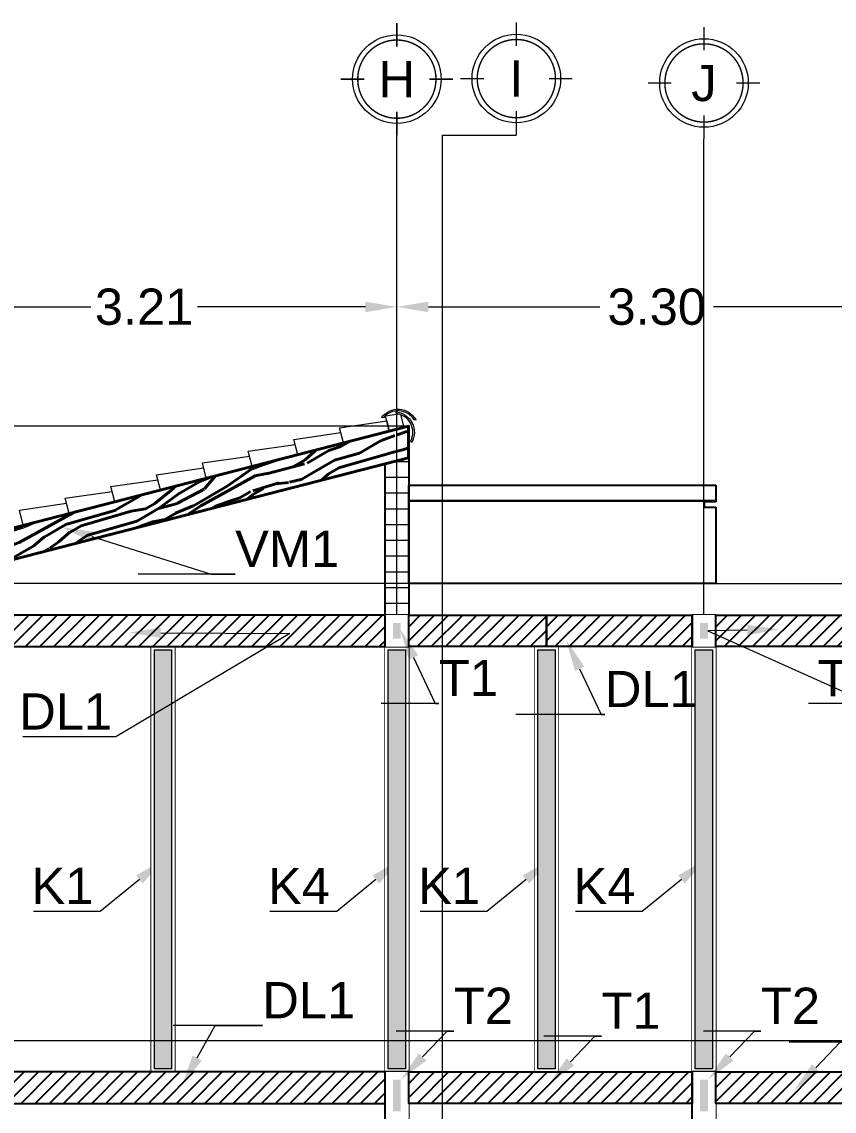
# Model space of a CAD drawing. Header units: metres. Extents: x 14 to 161, y 5 to 309.
# Drawn here: x 113.14 to 118.3, y 77.07 to 83.99 of the extents above; entities that cross this region are included whole.
import ezdxf
from ezdxf import colors
from ezdxf.entities.mleader import LeaderData, LeaderLine
from ezdxf.enums import TextEntityAlignment as Align
from ezdxf.math import Vec2, Vec3

# ---------------------------------------------------------------- set-up
doc = ezdxf.new("R2010")
doc.units = ezdxf.units.M
doc.set_wipeout_variables(frame=1)
doc.header["$PDMODE"] = 35
for name, pattern in [('ACAD_ISO04W100', [30, 24, -3, 0, -3]), ('CENTRO2', [0.8999999999999999, 0.6, -0.1, 0.1, -0.1]), ('HIDDEN2', [4.762499999999999, 3.175, -1.5875])]:
    doc.linetypes.add(name, pattern=pattern)
for name, color, linetype, lineweight in [('A-Acabados arquitectonicos', 254, 'Continuous', 20), ('E-Burbuja eje', 5, 'Continuous', 15), ('E-Castillos', 3, 'Continuous', 5), ('E-Ejes', 1, 'CENTRO2', 9), ('E-Hatch', 1, 'Continuous', 5), ('E-Viga de Madera1', 3, 'ACAD_ISO04W100', 40)]:
    doc.layers.add(name, color=color, linetype=linetype, lineweight=lineweight)
for name, color, linetype in [('E-Cotas', 2, 'Continuous'), ('E-Dala', 3, 'Continuous'), ('E-Trabe', 4, 'Continuous'), ('E-Trabe 2', 6, 'Continuous')]:
    doc.layers.add(name, color=color, linetype=linetype)
doc.layers.add('E-Pretil', color=7, linetype='HIDDEN2', true_color=0xd6d6d6)
doc.styles.add('ARIAL', font='arial.ttf')
doc.styles.add('General', font='arial.ttf', dxfattribs={"height": 2.3})
doc.dimstyles.new('Generales', dxfattribs={"dimscale": 0, "dimtxt": 2.3, "dimasz": 2, "dimexe": 1.25, "dimexo": 0.625, "dimtad": 0, "dimtih": 1, "dimtoh": 1, "dimzin": 1, "dimdsep": 46, "dimtxsty": 'General', "dimcen": 2, "dimclrd": 2, "dimclre": 2, "dimclrt": 3, "dimadec": 0, "dimazin": 0, "dimtfac": 1, "dimtmove": 0, "dimatfit": 3, "dimfxl": 1, "dimlwd": 13, "dimlwe": 13, "dimarcsym": 0})
pattern_1 = [(45, (0, 0), (-0.04490128060534577, 0.04490128060534577), [])]

# ---------------------------------------------------------------- blocks, each defined once
blk = doc.blocks.new('k-burb-colmn')
at = {"const_width": 0.00024}
for points in [[(0, 0.0054999999999996), (0, 0.0095)], [(0, 0.0054999999999996), (0, 0.0095)], [(-0.0054999999999994, -2e-16), (-0.0094999999999997, -2e-16)], [(-0.0054999999999994, -2e-16), (-0.0094999999999997, -2e-16)], [(0.0054999999999995, -2e-16), (0.0094999999999997, -2e-16)], [(0.0054999999999995, -2e-16), (0.0094999999999997, -2e-16)], [(0, -0.0054999999999996), (0, -0.0094999999999998)], [(0, -0.0054999999999996), (0, -0.0094999999999998)]]:
    blk.add_lwpolyline(points, dxfattribs=at)
blk.add_lwpolyline([(-0.0066250000000001, 0, 1), (0.0066250000000002, 0, 1)], format="xyb", close=True, dxfattribs=at)
blk.add_lwpolyline([(-0.0066250000000001, 0, 1), (0.0066250000000002, 0, 1)], format="xyb", close=True, dxfattribs=at)
at = {"linetype": 'Continuous'}
blk.add_circle((0, 0), 0.0075, dxfattribs=at)
blk.add_circle((0, 0), 0.0075, dxfattribs=at)
at = {"color": 2, "style": 'ARIAL'}
blk.add_attdef('NUM', text='', height=0.023, dxfattribs=at).set_placement((0.001240419271051646, 7.585550968140786e-05), align=Align.MIDDLE_CENTER)
blk = doc.blocks.new('*U942')
at = {"layer": 'E-Castillos'}
blk.add_lwpolyline([(-0.07509993571125051, -2.625000000000028), (-0.07509993571125051, 0.07499999999998863), (0.07490006428872675, 0.07499999999998863), (0.07490006428872675, -2.625000000000028), (-0.07509993571125051, -2.625000000000028)], dxfattribs=at)
blk.add_wipeout([(-0.07509993571125051, -2.625000000000028), (0.07490006428872675, -2.625000000000028), (0.07490006428872675, 0.07499999999998774), (-0.07509993571125051, 0.07499999999998774)])
at = {"layer": 'E-Hatch'}
h = blk.add_hatch(color=1, dxfattribs=at)
h.dxf.hatch_style = 1
h.paths.add_polyline_path([(-0.05509993571125051, -2.605000000000028), (-0.05509993571125051, 0.05499999999998864), (0.05490006428872676, 0.05499999999998863), (0.05490006428872676, -2.605000000000028)])
at = {"layer": 'E-Castillos'}
blk.add_lwpolyline([(-0.05509993571125051, -2.605000000000028), (-0.05509993571125051, 0.05499999999998864), (0.05490006428872676, 0.05499999999998863), (0.05490006428872676, -2.605000000000028)], close=True, dxfattribs=at)
blk = doc.blocks.new('*U819')
for points in [[(-0.2999999999999972, -0.07500000000000373), (0, -0.07500000000000373), (0, 0.07500000000000195), (-0.2999999999999972, 0.07500000000000195)], [(-0.2499999999999922, -0.02500000000000593), (-0.05000000000000493, -0.02500000000000593), (-0.05000000000000493, 0.02500000000000415), (-0.2499999999999922, 0.02500000000000415)]]:
    blk.add_lwpolyline(points, close=True)
blk.add_wipeout([(-0.2999999999999972, -0.07500000000000384), (-2.7755575615628914e-17, -0.07500000000000384), (-2.7755575615628914e-17, 0.07500000000000273), (-0.2999999999999972, 0.07500000000000273)])
at = {"linetype": 'ByBlock'}
h = blk.add_hatch(color=256, dxfattribs=at)
h.dxf.hatch_style = 1
h.paths.add_polyline_path([(-0.2499999999999922, 0.02500000000000415), (-0.2499999999999922, -0.02500000000000593), (-0.05000000000000493, -0.02500000000000593), (-0.05000000000000493, 0.02500000000000415)])
blk.add_line((-0.2999999999999972, 0.07500000000000284), (0, 0.07500000000000284))
blk = doc.blocks.new('*U818')
for points in [[(-0.1999999999999993, -0.07500000000000373), (0, -0.07500000000000373), (0, 0.07500000000000195), (-0.1999999999999993, 0.07500000000000195)], [(-0.1499999999999944, -0.02500000000000593), (-0.05000000000000493, -0.02500000000000593), (-0.05000000000000493, 0.02500000000000415), (-0.1499999999999944, 0.02500000000000415)]]:
    blk.add_lwpolyline(points, close=True)
blk.add_wipeout([(-0.1999999999999993, -0.07500000000000384), (-2.7755575615628914e-17, -0.07500000000000384), (-2.7755575615628914e-17, 0.07500000000000268), (-0.1999999999999993, 0.07500000000000268)])
at = {"linetype": 'ByBlock'}
h = blk.add_hatch(color=256, dxfattribs=at)
h.dxf.hatch_style = 1
h.paths.add_polyline_path([(-0.1499999999999944, 0.02500000000000415), (-0.1499999999999944, -0.02500000000000593), (-0.05000000000000496, -0.02500000000000593), (-0.05000000000000496, 0.02500000000000415)])
blk.add_line((-0.1999999999999993, 0.07500000000000284), (0, 0.07500000000000284))
blk = doc.blocks.new('*D960')
at = {"layer": 'Defpoints', "color": 0, "ltscale": 0.5, "transparency": 16777216}
for p in [(115.5213769425707, 82.18149732518032), (112.311376937705, 81.42440007653747), (115.5213769425707, 81.42428206499594)]:
    blk.add_point(p, dxfattribs=at)
at = {"layer": 'E-Cotas', "color": 2, "linetype": 'Continuous', "lineweight": 13, "ltscale": 0.5, "transparency": 16777216}
for p, q in [((112.311376937705, 81.48690007653747), (112.311376937705, 82.30649732518032)), ((115.5213769425707, 81.48678206499594), (115.5213769425707, 82.30649732518032)), ((112.511376937705, 82.18149732518032), (113.5774376495512, 82.18149732518032)), ((115.3213769425707, 82.18149732518032), (114.2553162307245, 82.18149732518032))]:
    blk.add_line(p, q, dxfattribs=at)
at = {"layer": 'E-Cotas', "color": 2, "ltscale": 0.5, "transparency": 16777216}
for points in [[(112.511376937705, 82.21483065851365), (112.511376937705, 82.14816399184699), (112.311376937705, 82.18149732518032)], [(115.3213769425707, 82.21483065851365), (115.3213769425707, 82.14816399184699), (115.5213769425707, 82.18149732518032)]]:
    blk.add_solid(points, dxfattribs=at)
at = {"layer": 'E-Cotas', "color": 3, "ltscale": 0.5, "transparency": 16777216, "insert": (113.9163769401378, 82.18149732518032), "char_height": 0.23, "attachment_point": 5, "style": 'General'}
blk.add_mtext('3.21', dxfattribs=at)
blk = doc.blocks.new('*D961')
at = {"layer": 'Defpoints', "color": 0, "ltscale": 0.5, "transparency": 16777216}
for p in [(118.8213769425706, 82.18149732518032), (115.5213769425707, 81.42428206499594), (118.8213769425706, 81.42428206499594)]:
    blk.add_point(p, dxfattribs=at)
at = {"layer": 'E-Cotas', "color": 2, "linetype": 'Continuous', "lineweight": 13, "ltscale": 0.5, "transparency": 16777216}
for p, q in [((115.5213769425707, 81.48678206499594), (115.5213769425707, 82.30649732518032)), ((118.8213769425706, 81.48678206499594), (118.8213769425706, 82.30649732518032)), ((115.7213769425707, 82.18149732518032), (116.8106300121477, 82.18149732518032)), ((118.6213769425706, 82.18149732518032), (117.5321238729936, 82.18149732518032))]:
    blk.add_line(p, q, dxfattribs=at)
at = {"layer": 'E-Cotas', "color": 2, "ltscale": 0.5, "transparency": 16777216}
for points in [[(115.7213769425707, 82.21483065851365), (115.7213769425707, 82.14816399184699), (115.5213769425707, 82.18149732518032)], [(118.6213769425706, 82.21483065851365), (118.6213769425706, 82.14816399184699), (118.8213769425706, 82.18149732518032)]]:
    blk.add_solid(points, dxfattribs=at)
at = {"layer": 'E-Cotas', "color": 3, "ltscale": 0.5, "transparency": 16777216, "insert": (117.1713769425706, 82.18149732518032), "char_height": 0.23, "attachment_point": 5, "style": 'General'}
blk.add_mtext('3.30', dxfattribs=at)

msp = doc.modelspace()

# ---------------------------------------------------------------- hatches: boundary and pattern name
at = {"layer": 'E-Hatch', "ltscale": 0.5}
h = msp.add_hatch(dxfattribs=at)
h.set_pattern_fill('ACAD_ISO04W100', color=1, scale=0.02)
h.set_pattern_definition([(0, (0, 0), (0, 0.1), [0.48, -0.06, 0.01, -0.06])])
h.paths.add_polyline_path([(115.5963769425707, 81.2243079223931), (115.4463769425707, 81.1857276754804), (115.4463769425707, 80.22430136407455), (115.5963769425708, 80.22430136407455)])

# ---------------------------------------------------------------- linework, layer by layer
at = {"layer": 'A-Acabados arquitectonicos', "ltscale": 100}
for points in [[(115.4356918885445, 81.4782899247741), (115.4236155372635, 81.47912947517484, -0.5454545454545237), (115.6430858201483, 81.46387185640734), (115.6310094688673, 81.46471140680802, 0.510753918455393)], [(115.5195721508112, 81.50456334258394), (115.5139914578282, 81.51530573388976, -0.5454545454545237), (115.6154125111883, 81.32007825135888), (115.6098318182053, 81.3308206426646, 0.510753918455393)]]:
    msp.add_lwpolyline(points, format="xyb", close=True, dxfattribs=at)
for points in [[(115.4734732414573, 81.39272254589089), (115.4485637970519, 81.48957046574111), (115.5328924955935, 81.50181387910439)], [(115.5451593249269, 81.49784056068968), (115.5660700964055, 81.41653948118145)], [(115.1829276688234, 81.31799945423928), (115.1580182244178, 81.41484737408953), (115.4566313390436, 81.45820205477695)], [(115.4566313390436, 81.45820205477695), (115.4734732414573, 81.39272254589089)], [(114.8923839092716, 81.24327112102064), (114.8674744648662, 81.34011904087086), (115.166087579492, 81.3834737215583)], [(114.6018401497196, 81.16854278780289), (114.5769307053141, 81.26539070765314), (114.8755438199399, 81.30874538834055)], [(114.3112963901675, 81.09381445458516), (114.286386945762, 81.1906623744354), (114.5850000603879, 81.23401705512283)], [(114.0207526306159, 81.0190861213665), (113.9958431862104, 81.11593404121675), (114.2944563008363, 81.15928872190416)], [(113.7302088710638, 80.94435778814878), (113.7052994266584, 81.04120570799901), (114.0039125412842, 81.08456038868644)], [(113.4396651115118, 80.86962945493104), (113.4147556671063, 80.96647737478126), (113.7133687817321, 81.00983205546869)], [(113.1491213519602, 80.79490112171239), (113.1242119075547, 80.89174904156263), (113.4228250221805, 80.93510372225005)]]:
    msp.add_lwpolyline(points, dxfattribs=at)
msp.add_lwpolyline([(115.5963769425708, 80.42430136407455), (118.7477389607953, 80.42430136407455), (118.7477389607953, 80.22430136407455), (115.5963769425708, 80.22430136407455)], close=True, dxfattribs=at)
at = {"layer": 'E-Ejes', "ltscale": 20}
msp.add_line((115.5975119589278, 80.42430136407454), (106.9512771815839, 80.42430136407454), dxfattribs=at)
for points in [[(115.5213769425707, 71.66684341078565), (115.5213769425707, 83.27178936999996)], [(115.8113769425706, 71.66684341078565), (115.8113769425706, 83.27178936999996), (116.2801360877896, 83.27178936999996)], [(117.4713769425706, 71.66684341078565), (117.4713769425706, 83.24745973117473)], [(115.5962482970937, 81.42427931244642), (106.9511686125545, 81.42459713773574)]]:
    msp.add_lwpolyline(points, dxfattribs=at)
at = {"layer": 'E-Pretil', "ltscale": 100}
for points in [[(115.4463769425707, 81.1857276754804), (115.5963769425707, 81.2243079223931), (115.5963769425708, 80.22430136407455), (115.4463769425707, 80.22430136407455)], [(117.5475119589278, 80.94930136407453), (115.5975119589278, 80.94930136407453), (115.5975119589278, 81.04930136407454), (117.5475119589278, 81.04930136407454)], [(117.5475119589278, 80.90945923837887), (117.5475119589278, 80.42430136407455), (115.5975119589278, 80.42430136407455), (115.5975119589278, 80.94930136407453), (117.5475119589278, 80.94930136407453), (117.5475119589278, 80.94337697813005), (117.4725119589278, 80.94337697813005), (117.4725119589276, 80.90945923837887)]]:
    msp.add_lwpolyline(points, close=True, dxfattribs=at)

# ---------------------------------------------------------------- block references
at = {"layer": 'E-Burbuja eje', "linetype": 'ByBlock'}
ref = msp.add_blockref('k-burb-colmn', (115.5213769425706, 83.62803936999995), dxfattribs=dict(at, xscale=37.49999999999999, yscale=37.49999999999999, zscale=37.49999999999999))
ref.add_attrib('NUM', 'H', dxfattribs={"layer": '0', "color": 2, "height": 0.23, "style": 'ARIAL'}).set_placement((115.5213769425706, 83.62803936999995), align=Align.MIDDLE_CENTER)
ref = msp.add_blockref('k-burb-colmn', (116.2801360877895, 83.63145609526708), dxfattribs=dict(at, xscale=37.49999999999999, yscale=37.49999999999999, zscale=37.49999999999999))
ref.add_attrib('NUM', 'I', dxfattribs={"layer": '0', "color": 2, "height": 0.23, "style": 'ARIAL'}).set_placement((116.2801360877895, 83.63145609526708), align=Align.MIDDLE_CENTER)
ref = msp.add_blockref('k-burb-colmn', (117.4713769425706, 83.60370973117472), dxfattribs=dict(at, xscale=37.49999999999999, yscale=37.49999999999999, zscale=37.49999999999999))
ref.add_attrib('NUM', 'J', dxfattribs={"layer": '0', "color": 2, "height": 0.23, "style": 'ARIAL'}).set_placement((117.4713769425706, 83.60370973117472), align=Align.MIDDLE_CENTER)
at = {"layer": 'E-Castillos', "ltscale": 0.5}
msp.add_blockref('*U942', (116.4715768139932, 79.94930136407464), dxfattribs=at)

# ---------------------------------------------------------------- dimensions: what is measured, and where the dimension line sits
at = {"layer": 'E-Cotas', "ltscale": 0.5}
for base, p1, p2, picture, middle in [((115.5213769425707, 82.18149732518032), (112.311376937705, 81.42440007653747), (115.5213769425707, 81.42428206499594), '*D960', (113.9163769401378, 82.18149732518032)), ((118.8213769425706, 82.18149732518032), (115.5213769425707, 81.42428206499594), (118.8213769425706, 81.42428206499594), '*D961', (117.1713769425706, 82.18149732518032))]:
    dim = msp.add_linear_dim(base=base, p1=p1, p2=p2, dimstyle='Generales', dxfattribs=at)
    dim.commit()
    dim.dimension.update_dxf_attribs({"geometry": picture, "text_midpoint": middle})

# ---------------------------------------------------------------- leaders
ml = msp.add_multileader_mtext('Standard', dxfattribs=at)
ml.set_content('VM1', color=3, style='General')
ml.set_leader_properties(color=2, linetype='Continuous', lineweight=15)
ml.build(insert=Vec2(0, 0))
ml.multileader.update_dxf_attribs({"text_left_attachment_type": 5, "text_right_attachment_type": 5, "dogleg_length": 3, "arrow_head_size": 0.2, "scale": 0.1})
ctx = ml.context
ctx.base_point, ctx.scale, ctx.char_height, ctx.arrow_head_size, ctx.landing_gap_size, ctx.plane_origin = Vec3(114.494373834548, 80.4840425816983), 0.1, 0.23, 0.2, 0, Vec3(113.3943192303025, 80.78368371948227)
ctx.left_attachment, ctx.right_attachment = 5, 5
notes = []
notes.append((ctx, [(0, (1, 1, 0), (114.3430834703329, 80.4840425816983), (1, 0), 0.1512903642151315, [(0, [(113.3943192303025, 80.78368371948227)], 0, [])])]))
ctx.mtext.insert, ctx.mtext.flow_direction = Vec3(114.494373834548, 80.76098391866965), 5
ml = msp.add_multileader_mtext('Standard', dxfattribs=at)
ml.set_content('K1', color=3, style='General')
ml.set_leader_properties(color=2, linetype='Continuous', lineweight=15)
ml.build(insert=Vec2(0, 0))
ml.multileader.update_dxf_attribs({"text_left_attachment_type": 5, "text_right_attachment_type": 5, "dogleg_length": 3, "arrow_head_size": 0.2, "scale": 0.1})
ctx = ml.context
ctx.base_point, ctx.scale, ctx.char_height, ctx.arrow_head_size, ctx.landing_gap_size, ctx.plane_origin = Vec3(113.284112569238, 78.34314182213723), 0.1, 0.23, 0.2, 0, Vec3(114.5107662375372, 78.67237108270021)
ctx.left_attachment, ctx.right_attachment, ctx.text_align_type = 5, 5, 2
notes.append((ctx, [(0, (1, 1, 0), (113.638020676008, 78.34314182213723), (-1, 0), 0.04342379571945121, [(0, [(114.0412400987666, 78.67237108270018)], 0, [])])]))
ctx.mtext.insert, ctx.mtext.alignment, ctx.mtext.flow_direction = Vec3(113.5945968802885, 78.62008315910857), 3, 5
ml = msp.add_multileader_mtext('Standard', dxfattribs=at)
ml.set_content('T1', color=3, style='General')
ml.set_leader_properties(color=2, linetype='Continuous', lineweight=15)
ml.build(insert=Vec2(0, 0))
ml.multileader.update_dxf_attribs({"text_left_attachment_type": 5, "text_right_attachment_type": 5, "dogleg_length": 3, "arrow_head_size": 0.2, "scale": 0.1})
ctx = ml.context
ctx.base_point, ctx.scale, ctx.char_height, ctx.arrow_head_size, ctx.landing_gap_size, ctx.plane_origin = Vec3(118.3789171922668, 77.51285656232025), 0.1, 0.23, 0.2, 0, Vec3(118.042587661723, 77.20518541821788)
ctx.left_attachment, ctx.right_attachment = 5, 5
notes.append((ctx, [(0, (1, 1, 0), (118.3371090519554, 77.51285656232025), (1, 0), 0.04180814031133484, [(0, [(118.042587661723, 77.20518541821788)], 0, [])])]))
ctx.mtext.insert, ctx.mtext.flow_direction = Vec3(118.3789171922668, 77.7897978992916), 5
for ctx, leaders in notes:
    for number, flags, end, landing, length, lines in leaders:
        leader = LeaderData()
        leader.index, (leader.has_last_leader_line, leader.has_dogleg_vector, leader.attachment_direction) = number, flags
        leader.last_leader_point, leader.dogleg_vector, leader.dogleg_length = Vec3(end), Vec3(landing), length
        for number, points, colour, breaks in lines:
            line = LeaderLine()
            line.index, line.vertices, line.color, line.breaks = number, Vec3.list(points), colors.encode_raw_color(colour), breaks
            leader.lines.append(line)
        ctx.leaders.append(leader)

# ---------------------------------------------------------------- next in the draw order: block references
at = {"layer": 'E-Castillos', "ltscale": 0.5}
for p in [(114.0364768782819, 79.94930136407456), (115.5214768782819, 79.94930136407456), (117.471476878282, 79.94930136407456)]:
    msp.add_blockref('*U942', p, dxfattribs=at)

# ---------------------------------------------------------------- next in the draw order: leaders
at = {"layer": 'E-Cotas', "ltscale": 0.5}
ml = msp.add_multileader_mtext('Standard', dxfattribs=at)
ml.set_content('K1', color=3, style='General')
ml.set_leader_properties(color=2, linetype='Continuous', lineweight=15)
ml.build(insert=Vec2(0, 0))
ml.multileader.update_dxf_attribs({"text_left_attachment_type": 5, "text_right_attachment_type": 5, "dogleg_length": 3, "arrow_head_size": 0.2, "scale": 0.1})
ctx = ml.context
ctx.base_point, ctx.scale, ctx.char_height, ctx.arrow_head_size, ctx.landing_gap_size, ctx.plane_origin = Vec3(115.7391840908008, 78.34314182213723), 0.1, 0.23, 0.2, 0, Vec3(116.9658377590999, 78.67237108270021)
ctx.left_attachment, ctx.right_attachment, ctx.text_align_type = 5, 5, 2
notes = []
notes.append((ctx, [(0, (1, 1, 0), (116.0930921975707, 78.34314182213723), (-1, 0), 0.04342379571945121, [(0, [(116.4963116203294, 78.67237108270018)], 0, [])])]))
ctx.mtext.insert, ctx.mtext.alignment, ctx.mtext.flow_direction = Vec3(116.0496684018513, 78.62008315910857), 3, 5
ml = msp.add_multileader_mtext('Standard', dxfattribs=at)
ml.set_content('T1', color=3, style='General')
ml.set_leader_properties(color=2, linetype='Continuous', lineweight=15)
ml.build(insert=Vec2(0, 0))
ml.multileader.update_dxf_attribs({"text_left_attachment_type": 5, "text_right_attachment_type": 5, "dogleg_length": 3, "arrow_head_size": 0.2, "scale": 0.1})
ctx = ml.context
ctx.base_point, ctx.scale, ctx.char_height, ctx.arrow_head_size, ctx.landing_gap_size, ctx.plane_origin = Vec3(116.8211901974978, 77.55054273118773), 0.1, 0.23, 0.2, 0, Vec3(116.484860666954, 77.24287158708536)
ctx.left_attachment, ctx.right_attachment = 5, 5
notes.append((ctx, [(0, (1, 1, 0), (116.7793820571865, 77.55054273118773), (1, 0), 0.04180814031133484, [(0, [(116.484860666954, 77.24287158708536)], 0, [])])]))
ctx.mtext.insert, ctx.mtext.flow_direction = Vec3(116.8211901974978, 77.82748406815908), 5
for ctx, leaders in notes:
    for number, flags, end, landing, length, lines in leaders:
        leader = LeaderData()
        leader.index, (leader.has_last_leader_line, leader.has_dogleg_vector, leader.attachment_direction) = number, flags
        leader.last_leader_point, leader.dogleg_vector, leader.dogleg_length = Vec3(end), Vec3(landing), length
        for number, points, colour, breaks in lines:
            line = LeaderLine()
            line.index, line.vertices, line.color, line.breaks = number, Vec3.list(points), colors.encode_raw_color(colour), breaks
            leader.lines.append(line)
        ctx.leaders.append(leader)

# ---------------------------------------------------------------- next in the draw order: hatches: boundary and pattern name
at = {"layer": 'E-Trabe', "ltscale": 0.5}
h = msp.add_hatch(dxfattribs=at)
h.set_pattern_fill('ANSI31', color=4, scale=0.02)
h.set_pattern_definition(pattern_1)
h.paths.add_polyline_path([(117.396476878282, 77.32430136407456), (115.5964768782819, 77.32430136407456), (115.5964768782819, 77.12430136407458), (117.396476878282, 77.12430136407458)])
h = msp.add_hatch(dxfattribs=at)
h.set_pattern_fill('ANSI31', color=4, scale=0.02)
h.set_pattern_definition(pattern_1)
h.paths.add_polyline_path([(118.7463769425706, 77.32430136407457), (117.546476878282, 77.32430136407457), (117.546476878282, 77.1243013640746), (118.7463769425706, 77.1243013640746)])

# ---------------------------------------------------------------- next in the draw order: linework, layer by layer
at = {"layer": 'A-Acabados arquitectonicos', "ltscale": 0.5}
msp.add_line((110.9113769425705, 77.52430136407455), (130.2963769425705, 77.52430136406946), dxfattribs=at)

# ---------------------------------------------------------------- next in the draw order: block references
at = {"layer": 'E-Trabe', "ltscale": 0.5, "rotation": 90}
for p in [(115.5213769425707, 80.22430136407455), (117.4713769425706, 80.22430136407455)]:
    msp.add_blockref('*U818', p, dxfattribs=at)

# ---------------------------------------------------------------- next in the draw order: leaders
at = {"layer": 'E-Cotas', "ltscale": 0.5}
ml = msp.add_multileader_mtext('Standard', dxfattribs=at)
ml.set_content('DL1', color=3, style='General')
ml.set_leader_properties(color=2, linetype='Continuous', lineweight=15)
ml.build(insert=Vec2(0, 0))
ml.multileader.update_dxf_attribs({"text_left_attachment_type": 5, "text_right_attachment_type": 5, "dogleg_length": 3, "arrow_head_size": 0.2, "scale": 0.1})
ctx = ml.context
ctx.base_point, ctx.scale, ctx.char_height, ctx.arrow_head_size, ctx.landing_gap_size, ctx.plane_origin = Vec3(113.2075650283045, 79.45098057312441), 0.1, 0.23, 0.2, 0, Vec3(113.920405190685, 80.21387040216541)
ctx.left_attachment, ctx.right_attachment, ctx.text_align_type = 5, 5, 2
notes = []
notes.append((ctx, [(0, (1, 1, 0), (113.7364153304918, 79.45098057312441), (-1, 0), 0.0231954590767629, [(1, [(113.8220963638398, 80.11389282646667), (114.8427293820514, 80.10687692812417)], 0, [])])]))
ctx.mtext.insert, ctx.mtext.alignment, ctx.mtext.flow_direction = Vec3(113.713219871415, 79.72792191009576), 3, 5
ml = msp.add_multileader_mtext('Standard', dxfattribs=at)
ml.set_content('K4', color=3, style='General')
ml.set_leader_properties(color=2, linetype='Continuous', lineweight=15)
ml.build(insert=Vec2(0, 0))
ml.multileader.update_dxf_attribs({"text_left_attachment_type": 5, "text_right_attachment_type": 5, "dogleg_length": 3, "arrow_head_size": 0.2, "scale": 0.1})
ctx = ml.context
ctx.base_point, ctx.scale, ctx.char_height, ctx.arrow_head_size, ctx.landing_gap_size, ctx.plane_origin = Vec3(114.7423664904223, 78.34314182213723), 0.1, 0.23, 0.2, 0, Vec3(116.0124785488988, 78.67237108270021)
ctx.left_attachment, ctx.right_attachment, ctx.text_align_type = 5, 5, 2
notes.append((ctx, [(0, (1, 1, 0), (115.1397329873696, 78.34314182213723), (-1, 0), 0.04342379571945121, [(0, [(115.5429524101282, 78.67237108270018)], 0, [])])]))
ctx.mtext.insert, ctx.mtext.alignment, ctx.mtext.flow_direction = Vec3(115.0963091916501, 78.61914182213722), 3, 5
ml = msp.add_multileader_mtext('Standard', dxfattribs=at)
ml.set_content('K4', color=3, style='General')
ml.set_leader_properties(color=2, linetype='Continuous', lineweight=15)
ml.build(insert=Vec2(0, 0))
ml.multileader.update_dxf_attribs({"text_left_attachment_type": 5, "text_right_attachment_type": 5, "dogleg_length": 3, "arrow_head_size": 0.2, "scale": 0.1})
ctx = ml.context
ctx.base_point, ctx.scale, ctx.char_height, ctx.arrow_head_size, ctx.landing_gap_size, ctx.plane_origin = Vec3(116.6825813412116, 78.34314182213723), 0.1, 0.23, 0.2, 0, Vec3(117.952693399688, 78.67237108270021)
ctx.left_attachment, ctx.right_attachment, ctx.text_align_type = 5, 5, 2
notes.append((ctx, [(0, (1, 1, 0), (117.0799478381588, 78.34314182213723), (-1, 0), 0.04342379571945121, [(0, [(117.4831672609175, 78.67237108270018)], 0, [])])]))
ctx.mtext.insert, ctx.mtext.alignment, ctx.mtext.flow_direction = Vec3(117.0365240424394, 78.61914182213722), 3, 5
ml = msp.add_multileader_mtext('Standard', dxfattribs=at)
ml.set_content('DL1', color=3, style='General')
ml.set_leader_properties(color=2, linetype='Continuous', lineweight=15)
ml.build(insert=Vec2(0, 0))
ml.multileader.update_dxf_attribs({"text_left_attachment_type": 5, "text_right_attachment_type": 5, "dogleg_length": 3, "arrow_head_size": 0.2, "scale": 0.1})
ctx = ml.context
ctx.base_point, ctx.scale, ctx.char_height, ctx.arrow_head_size, ctx.landing_gap_size, ctx.plane_origin = Vec3(114.6671557334355, 77.61764220680436), 0.1, 0.23, 0.2, 0, Vec3(114.1569866292284, 77.23743326175133)
ctx.left_attachment, ctx.right_attachment = 5, 5
notes.append((ctx, [(0, (1, 1, 0), (114.3671557334355, 77.61764220680436), (1, 0), 0.3, [(0, [(114.1569866292284, 77.23743326175133)], 0, [])])]))
ctx.mtext.insert, ctx.mtext.flow_direction = Vec3(114.6671557334355, 77.89458354377571), 5
for ctx, leaders in notes:
    for number, flags, end, landing, length, lines in leaders:
        leader = LeaderData()
        leader.index, (leader.has_last_leader_line, leader.has_dogleg_vector, leader.attachment_direction) = number, flags
        leader.last_leader_point, leader.dogleg_vector, leader.dogleg_length = Vec3(end), Vec3(landing), length
        for number, points, colour, breaks in lines:
            line = LeaderLine()
            line.index, line.vertices, line.color, line.breaks = number, Vec3.list(points), colors.encode_raw_color(colour), breaks
            leader.lines.append(line)
        ctx.leaders.append(leader)

# ---------------------------------------------------------------- next in the draw order: hatches: boundary and pattern name
at = {"layer": 'E-Dala', "ltscale": 0.5}
h = msp.add_hatch(dxfattribs=at)
h.set_pattern_fill('ANSI31', color=3, scale=0.02)
h.set_pattern_definition([(45, (1.734900064288595, 2.899999999999977), (-0.04490128060534577, 0.04490128060534577), [])])
h.paths.add_polyline_path([(115.4463769425707, 80.02430136407453), (115.4463769425707, 80.22430136407453), (112.3863769425706, 80.2243013640745), (112.3863769425706, 80.0243013640745)])
h = msp.add_hatch(dxfattribs=at)
h.set_pattern_fill('ANSI31', color=256, scale=0.02)
h.set_pattern_definition([(45, (0.8750999357110913, 2.899999999999736), (-0.04490128060534577, 0.04490128060534577), [])])
h.paths.add_polyline_path([(117.3963769425706, 80.22430136407455), (116.471576813993, 80.2243013640743), (116.471576813993, 80.02430136407432), (117.3963769425706, 80.02430136407457)])
at = {"layer": 'E-Trabe', "ltscale": 0.5}
h = msp.add_hatch(dxfattribs=at)
h.set_pattern_fill('ANSI31', color=4, scale=0.02)
h.set_pattern_definition([(45, (0, 2.89999999999975), (-0.04490128060534577, 0.04490128060534577), [])])
h.paths.add_polyline_path([(116.4714768782819, 80.2243013640743), (115.5964768782819, 80.22430136407431), (115.5964768782819, 80.02430136407433), (116.4714768782819, 80.02430136407432)])
h = msp.add_hatch(dxfattribs=at)
h.set_pattern_fill('ANSI31', color=4, scale=0.02)
h.set_pattern_definition([(45, (1.949999999999775, 2.899999999999963), (-0.04490128060534577, 0.04490128060534577), [])])
h.paths.add_polyline_path([(118.7463769425706, 80.22430136407452), (117.5464768782817, 80.22430136407452), (117.5464768782817, 80.02430136407455), (118.7463769425706, 80.02430136407455)])
at = {"layer": 'E-Viga de Madera1', "ltscale": 100}
h = msp.add_hatch(dxfattribs=at)
h.set_pattern_fill('WOOD_01', color=3, scale=0.8, angle=-149.8903648187349, pattern_type=2)
h.set_pattern_definition([(210.1096351812651, (131.9211091256026, 91.78817486450939), (0.4013249750458563, -0.6920536571714964), [0.16, -0.6400000000000001]), (219.0822351812651, (131.6974731025061, 92.15787058963154), (-3.75099794122626, -3.10000187601758), [0.1538832, -15.2344232]), (215.8201351812652, (131.7284731375806, 92.12036061995173), (-5.827163876082596, -4.303968472530025), [0.1607984, -7.879100799999999]), (194.6875351812651, (131.8488706300944, 91.91274452280027), (-8.816559740206214, -2.338422323349947), [0.2406655999999998, -23.82590159999998]), (203.7695351812651, (131.9674667987161, 91.67634031643277), (-0.6920530559818128, -0.4013265157417761), [0.1448863999999992, -7.099420799999975]), (195.1782351812651, (131.7179499532249, 92.05877115176916), (-3.169538943504782, -0.9132473680996779), [0.1241935999999995, -12.29514559999994]), (198.7997351812651, (132.1929372187614, 91.7978437718757), (-0.6920537101547825, -0.4013253485538639), [0.3263375999999984, -3.752877599999987]), (215.8201351812652, (131.661353854752, 92.22015541877698), (-5.827163876082596, -4.303968472530025), [0.08039919999999999, -7.959499999999999]), (210.1096351812651, (131.8368308808429, 91.93350613251539), (0.4013249750458563, -0.6920536571714964), [0.08000000000000002, -0.7200000000000001]), (210.1096351812651, (132.0234006092827, 91.93072468866399), (0.4013249750458563, -0.6920536571714964), [0.24, -0.5599999999999999]), (221.4195351812652, (131.9451886241053, 91.74665164507908), (-2.366890524588555, -2.297351691318705), [0.081584, -3.9976312]), (212.8359351812651, (131.8659037490555, 92.04284399573713), (-13.43974997070707, -8.718550520522387), [0.1681904, -16.6508464]), (202.5150351812651, (131.8192613169456, 92.0435393567), (-5.937751599188023, -2.518550457522909), [0.1210616, -11.9851336]), (210.1096351812651, (131.7013605092867, 92.32658599517745), (0.4013249750458563, -0.6920536571714964), [0.16, -0.6400000000000001]), (208.9405351812651, (131.7504996262516, 92.40132117554063), (-0.6920534757586863, -0.4013255800936709), [0.3920816, -38.81608]), (210.1096351812651, (132.0514933575359, 91.88228093266198), (0.4013249750458563, -0.6920536571714964), [0.08000000000000002, -0.7200000000000001]), (210.1096351812651, (132.0143939898225, 91.78678414258368), (0.4013249750458563, -0.6920536571714964), [0.08000000000000002, -0.7200000000000001]), (210.1096351812651, (132.3619373833039, 91.9050955522089), (0.4013249750458563, -0.6920536571714964), [0.12, -0.68]), (200.6473351812651, (132.1951491446199, 91.76213512608797), (-0.6920535550559441, -0.4013252742777478), [0.2433104, -4.622899199999999]), (210.1096351812651, (132.4166063149146, 91.89055911810259), (0.4013249750458563, -0.6920536571714964), [0.16, -0.6400000000000001]), (210.1096351812651, (132.1315397396623, 92.55755315681202), (0.4013249750458563, -0.6920536571714964), [0.08800000000000001, -0.7120000000000001]), (210.1096351812651, (131.7986586232572, 92.31827473668005), (0.4013249750458563, -0.6920536571714964), [0.08000000000000002, -0.7200000000000001]), (210.1096351812651, (132.1636457376659, 92.50218886423828), (0.4013249750458563, -0.6920536571714964), [0.168, -0.6320000000000001]), (215.5499351812651, (131.8347778710113, 92.25598990753463), (-6.519213483333457, -4.705299677645137), [0.16876, -16.7072576]), (210.1096351812651, (131.8599633324432, 92.19661236521043), (0.4013249750458563, -0.6920536571714964), [0.152, -0.6480000000000001]), (210.1096351812651, (132.2278577336732, 92.39146027909084), (0.4013249750458563, -0.6920536571714964), [0.08800000000000001, -0.7120000000000001]), (208.9405351812651, (132.2090232908201, 92.23257269693791), (-0.6920534757586863, -0.4013255800936709), [0.3920816, -38.81608]), (210.1096351812651, (132.1828577094288, 92.13416862003837), (0.4013249750458563, -0.6920536571714964), [0.08000000000000002, -0.7200000000000001]), (210.1096351812651, (132.2641028243973, 92.15353950782779), (0.4013249750458563, -0.6920536571714964), [0.08000000000000002, -0.7200000000000001]), (210.1096351812651, (131.9872813615286, 91.99300951780943), (0.4013249750458563, -0.6920536571714964), [0.16, -0.6400000000000001]), (210.1096351812651, (132.1337185924639, 92.05943343967519), (0.4013249750458563, -0.6920536571714964), [0.08000000000000002, -0.7200000000000001]), (210.1096351812651, (132.3202883209037, 92.05665199582378), (0.4013249750458563, -0.6920536571714964), [0.16, -0.6400000000000001]), (229.7634351812651, (131.964877343948, 92.23895678857339), (-6.007292680493557, -7.182785700774421), [0.1189287999999996, -11.77392479999995]), (221.4195351812652, (132.19489745868, 92.11340701032317), (-2.366890524588555, -2.297351691318705), [0.081584, -3.9976312]), (221.4195351812652, (131.8980097470593, 91.98747970316344), (-2.366890524588555, -2.297351691318705), [0.081584, -3.9976312]), (215.8201351812652, (132.258129334728, 91.844896805952), (-5.827163876082596, -4.303968472530025), [0.08039919999999999, -7.959499999999999]), (199.8048351812651, (132.5007587167044, 91.92086379221419), (-4.553644773776005, -1.715899854066103), [0.08944239999999999, -8.854828]), (198.7997351812651, (132.0554138373735, 92.51340740955699), (-0.6920537101547825, -0.4013253485538639), [0.0815839999999996, -3.997631199999987]), (300.1096351812651, (131.9781819721554, 92.4871159851958), (0.6920536571714964, 0.4013249750458562), [0, -0.8]), (196.7172351812651, (132.348255226187, 92.18384418193938), (-13.37020000061453, -4.054331122190043), [0.172696, -17.0969232]), (221.4195351812652, (131.9822879918189, 91.84214843515743), (-2.366890524588555, -2.297351691318705), [0.081584, -3.9976312]), (220.4144351812651, (131.7294532575399, 92.27814223917545), (-3.058944751622382, -2.698675709803808), [0.0894424, -8.854828000000001]), (198.7997351812651, (132.1136523437116, 92.09403612253375), (-0.6920537101547825, -0.4013253485538639), [0.0815839999999996, -3.997631199999987]), (198.7997351812651, (132.0645132267467, 92.01930094217059), (-0.6920537101547825, -0.4013253485538639), [0.0815839999999996, -3.997631199999987]), (191.6747351812651, (132.3081227286823, 92.25304954765652), (-0.6920530438081016, -0.4013256998233002), [0.1011927999999999, -2.428628799999997]), (196.0734351812651, (132.3684473179093, 91.97360555696321), (-0.6920528851752464, -0.4013256775425875), [0.3298487999999984, -2.968635199999988]), (193.4104351812651, (132.258129334728, 91.844896805952), (-5.647023005510026, -1.425171831747753), [0.2505671999999984, -8.101675999999948]), (210.1096351812651, (132.2781955834804, 91.81029412309346), (0.4013249750458563, -0.6920536571714964), [0.096, -0.7040000000000001]), (196.0734351812651, (132.0183144696598, 92.41791061947862), (-0.6920528851752464, -0.4013256775425875), [0.3298487999999984, -2.968635199999988]), (196.0734351812651, (132.1156125836303, 92.40959936098122), (-0.6920528851752464, -0.4013256775425875), [0.3298487999999984, -2.968635199999988]), (196.0734351812651, (132.1517318313844, 92.34731453183579), (-0.6920528851752464, -0.4013256775425875), [0.3298487999999984, -2.968635199999988]), (199.8048351812651, (132.4044407226935, 92.08695666993538), (-4.553644773776005, -1.715899854066103), [0.08944239999999999, -8.854828]), (196.0734351812651, (132.1818775894693, 91.97638700081458), (-0.6920528851752464, -0.4013256775425875), [0.1649239999999992, -3.133559999999987]), (199.8048351812651, (132.2760167306788, 92.30841384023026), (-4.553644773776005, -1.715899854066103), [0.08944239999999999, -8.854828]), (207.7237351812651, (131.8880560806964, 92.14816860920843), (-0.6920531275587265, -0.4013258020862661), [0.1921663999999998, -19.02449199999997]), (199.8048351812651, (132.0364204784935, 92.06774469817259), (-4.553644773776005, -1.715899854066103), [0.08944239999999999, -8.854828]), (222.6384351812651, (131.9522680767037, 92.03744002406098), (-2.366890264199184, -2.29735326752534), [0.07375599999999961, -7.301879199999976]), (199.6722351812651, (132.2559504819264, 92.34301652308883), (-8.415234077220244, -3.030477426797056), [0.3091151999999984, -30.6023639999999]), (201.9795351812651, (131.964877343948, 92.23895678857339), (-0.6920533811220859, -0.4013245913925146), [0.1131367999999996, -5.543716799999975]), (214.8732351812651, (132.191864328889, 92.27810916611867), (-7.211268650563795, -5.106622445194705), [0.1926656, -9.440609599999998]), (210.1096351812651, (132.0337979506687, 92.16795009896421), (0.4013249750458563, -0.6920536571714964), [0.248, -0.5519999999999999]), (194.8545351812651, (132.4566129694493, 91.99698969450307), (-3.169538730871569, -0.9132472891379664), [0.0912144, -9.0301888]), (200.6473351812651, (131.9781819721554, 92.4871159851958), (-0.6920535550559441, -0.4013252742777478), [0.2433104, -4.622899199999999]), (190.1265351812651, (132.2077914849209, 92.4260629619494), (-2.4774855926582, -0.5119216875216798), [0.0936376, -9.270121600000001]), (210.1096351812651, (131.8840097578891, 91.6926780744311), (0.4013249750458563, -0.6920536571714964), [0.04000000000000001, -0.76]), (210.1096351812651, (131.7074267688689, 91.99718168358653), (0.4013249750458563, -0.6920536571714964), [0.08000000000000002, -0.7200000000000001]), (221.4195351812652, (131.5629497778525, 92.2463210001683), (-2.366890524588555, -2.297351691318705), [0.081584, -3.9976312]), (210.1096351812651, (131.5961617387853, 92.17310238470068), (0.4013249750458563, -0.6920536571714964), [0.144, -0.656]), (193.4104351812651, (131.8157845121313, 91.81032719615023), (-5.647023005510026, -1.425171831747753), [0.0835223999999996, -8.268720799999949]), (198.1303351812651, (131.7245857308, 91.9516452144058), (-14.75475965505833, -4.856200068314552), [0.1472055999999998, -26.84051519999997]), (300.1096351812651, (131.5629497778525, 92.2463210001683), (0.6920536571714964, 0.4013249750458562), [0, -0.8]), (210.1096351812651, (131.5017709116362, 92.19234742952027), (0.4013249750458563, -0.6920536571714964), [0.072, -0.7280000000000001]), (210.1096351812651, (131.5780226568949, 92.06085723465769), (0.4013249750458563, -0.6920536571714964), [0.072, -0.7280000000000001]), (210.1096351812651, (131.5980889056473, 92.02625455179913), (0.4013249750458563, -0.6920536571714964), [0.072, -0.7280000000000001]), (186.1472351812651, (131.7345393971628, 91.79095630836082), (-6.048345187321964, -0.7331231025435567), [0.07879119999999999, -7.800289599999997]), (198.6259351812652, (131.7826983941684, 91.70790986950024), (-3.861655643977137, -1.314463617581803), [0.07347039999999999, -52.17242]), (191.6747351812651, (131.6382214031517, 91.95704918608195), (-0.6920530438081016, -0.4013256998233002), [0.07589439999999989, -2.453926399999997]), (197.5808351812651, (131.8348706409243, 91.61794289406794), (-3.861593323335627, -1.314571621360191), [0.07375599999999999, -7.3018792])])
h.paths.add_polyline_path([(113.5344838002778, 80.69386693705235), (113.4794043863708, 80.67969713129311), (113.5245590038366, 80.70417673902571), (113.6214552501034, 80.71624133182549), (113.575885922662, 80.70451810398733), (115.596248319995, 81.22427931244557), (115.5962483428963, 81.42427931862895), (110.7374623942868, 80.17430136407368), (110.7374623942868, 79.97430136407368)])

# ---------------------------------------------------------------- next in the draw order: linework, layer by layer
at = {"layer": 'E-Dala', "ltscale": 0.5}
for points in [[(115.4463769425707, 80.22430136407453), (112.3863769425706, 80.2243013640745), (112.3863769425706, 80.0243013640745), (115.4463769425707, 80.02430136407453)], [(116.4714768782819, 80.2243013640743), (117.3963769425706, 80.22430136407455), (117.3963769425706, 80.02430136407457), (116.4714768782819, 80.02430136407432)]]:
    msp.add_lwpolyline(points, close=True, dxfattribs=at)
at = {"layer": 'E-Trabe', "ltscale": 0.5}
for points in [[(115.5963769425708, 80.22430136407431), (116.4714768782819, 80.2243013640743), (116.4714768782819, 80.02430136407432), (115.5963769425708, 80.02430136407433)], [(117.5463769425706, 80.22430136407452), (118.7463769425706, 80.22430136407452), (118.7463769425706, 80.02430136407455), (117.5463769425706, 80.02430136407455)]]:
    msp.add_lwpolyline(points, close=True, dxfattribs=at)
at = {"layer": 'E-Viga de Madera1', "color": 3, "linetype": 'Continuous', "ltscale": 0.5}
msp.add_lwpolyline([(115.596248319995, 81.22427931244557), (115.596248319995, 81.42427931244558), (110.7374623942868, 80.17430136407368), (110.7374623942868, 79.97430136407368), (115.596248319995, 81.22427931244557)], dxfattribs=at)

# ---------------------------------------------------------------- next in the draw order: block references
at = {"layer": 'E-Trabe 2', "ltscale": 0.5, "rotation": 90}
for p in [(115.5214768782819, 77.32430136407457), (117.471476878282, 77.32430136407457)]:
    msp.add_blockref('*U819', p, dxfattribs=at)

# ---------------------------------------------------------------- next in the draw order: leaders
at = {"layer": 'E-Cotas', "ltscale": 0.5}
ml = msp.add_multileader_mtext('Standard', dxfattribs=at)
ml.set_content('T1', color=3, style='General')
ml.set_leader_properties(color=2, linetype='Continuous', lineweight=15)
ml.build(insert=Vec2(0, 0))
ml.multileader.update_dxf_attribs({"text_left_attachment_type": 5, "text_right_attachment_type": 5, "dogleg_length": 3, "arrow_head_size": 0.2, "scale": 0.1})
ctx = ml.context
ctx.base_point, ctx.scale, ctx.char_height, ctx.arrow_head_size, ctx.landing_gap_size, ctx.plane_origin = Vec3(115.7884340113953, 79.6635669364781), 0.1, 0.23, 0.2, 0, Vec3(115.5423281881202, 80.13543263975467)
ctx.left_attachment, ctx.right_attachment = 5, 5
notes = []
notes.append((ctx, [(0, (1, 1, 0), (115.7653340252996, 79.6635669364781), (1, 0), 0.02309998609576103, [(0, [(115.5423281881202, 80.13543263975467)], 0, [])])]))
ctx.mtext.insert, ctx.mtext.flow_direction = Vec3(115.7884340113953, 79.94050827344945), 5
ml = msp.add_multileader_mtext('Standard', dxfattribs=at)
ml.set_content('T1', color=3, style='General')
ml.set_leader_properties(color=2, linetype='Continuous', lineweight=15)
ml.build(insert=Vec2(0, 0))
ml.multileader.update_dxf_attribs({"text_left_attachment_type": 5, "text_right_attachment_type": 5, "dogleg_length": 3, "arrow_head_size": 0.2, "scale": 0.1})
ctx = ml.context
ctx.base_point, ctx.scale, ctx.char_height, ctx.arrow_head_size, ctx.landing_gap_size, ctx.plane_origin = Vec3(118.1927420249708, 79.66249823091982), 0.1, 0.23, 0.2, 0, Vec3(117.9466362016956, 80.13436393419639)
ctx.left_attachment, ctx.right_attachment = 5, 5
notes.append((ctx, [(1, (1, 1, 0), (118.5242867586791, 79.66249823091982), (-1, 0), 0.02309998609576103, [(1, [(117.9466362016956, 80.13436393419639), (117.4963769425706, 80.12430136407454)], 0, []), (2, [(118.8213769425706, 80.12430136407455)], 0, [])])]))
ctx.mtext.insert, ctx.mtext.flow_direction = Vec3(118.1927420249708, 79.93943956789117), 5
ml = msp.add_multileader_mtext('Standard', dxfattribs=at)
ml.set_content('DL1', color=3, style='General')
ml.set_leader_properties(color=2, linetype='Continuous', lineweight=15)
ml.build(insert=Vec2(0, 0))
ml.multileader.update_dxf_attribs({"text_left_attachment_type": 5, "text_right_attachment_type": 5, "dogleg_length": 3, "arrow_head_size": 0.2, "scale": 0.1})
ctx = ml.context
ctx.base_point, ctx.scale, ctx.char_height, ctx.arrow_head_size, ctx.landing_gap_size, ctx.plane_origin = Vec3(116.8426720271386, 79.59337176046893), 0.1, 0.23, 0.2, 0, Vec3(116.5965662038635, 80.06523746374549)
ctx.left_attachment, ctx.right_attachment = 5, 5
notes.append((ctx, [(0, (1, 1, 0), (116.8195720410429, 79.59337176046893), (1, 0), 0.02309998609576103, [(0, [(116.5965662038635, 80.06523746374549)], 0, [])])]))
ctx.mtext.insert, ctx.mtext.flow_direction = Vec3(116.8426720271386, 79.87031309744027), 5
for ctx, leaders in notes:
    for number, flags, end, landing, length, lines in leaders:
        leader = LeaderData()
        leader.index, (leader.has_last_leader_line, leader.has_dogleg_vector, leader.attachment_direction) = number, flags
        leader.last_leader_point, leader.dogleg_vector, leader.dogleg_length = Vec3(end), Vec3(landing), length
        for number, points, colour, breaks in lines:
            line = LeaderLine()
            line.index, line.vertices, line.color, line.breaks = number, Vec3.list(points), colors.encode_raw_color(colour), breaks
            leader.lines.append(line)
        ctx.leaders.append(leader)

# ---------------------------------------------------------------- next in the draw order: hatches: boundary and pattern name
at = {"layer": 'E-Dala', "ltscale": 0.5}
h = msp.add_hatch(dxfattribs=at)
h.set_pattern_fill('ANSI31', color=3, scale=0.02)
h.set_pattern_definition(pattern_1)
h.paths.add_polyline_path([(115.4463769425707, 77.32430136407456), (112.3864768782819, 77.32430136407456), (112.3864768782819, 77.12430136407455), (115.4463769425707, 77.12430136407455)])

# ---------------------------------------------------------------- next in the draw order: linework, layer by layer
msp.add_lwpolyline([(115.4463769425707, 77.32430136407456), (112.3864768782819, 77.32430136407456), (112.3864768782819, 77.12430136407455), (115.4463769425707, 77.12430136407455)], close=True, dxfattribs=at)
at = {"layer": 'E-Trabe', "ltscale": 0.5}
for points in [[(115.5963769425708, 77.32430136407456), (117.396476878282, 77.32430136407456), (117.396476878282, 77.12430136407458), (115.5963769425708, 77.12430136407458)], [(117.5463769425709, 77.32430136407457), (118.7463769425706, 77.32430136407457), (118.7463769425706, 77.1243013640746), (117.5463769425709, 77.1243013640746)]]:
    msp.add_lwpolyline(points, close=True, dxfattribs=at)

# ---------------------------------------------------------------- next in the draw order: leaders
at = {"layer": 'E-Cotas', "ltscale": 0.5}
ml = msp.add_multileader_mtext('Standard', dxfattribs=at)
ml.set_content('T2', color=3, style='General')
ml.set_leader_properties(color=2, linetype='Continuous', lineweight=15)
ml.build(insert=Vec2(0, 0))
ml.multileader.update_dxf_attribs({"text_left_attachment_type": 5, "text_right_attachment_type": 5, "dogleg_length": 3, "arrow_head_size": 0.2, "scale": 0.1})
ctx = ml.context
ctx.base_point, ctx.scale, ctx.char_height, ctx.arrow_head_size, ctx.landing_gap_size, ctx.plane_origin = Vec3(115.8832050235764, 77.58197250817695), 0.1, 0.23, 0.2, 0, Vec3(115.5468754930326, 77.27430136407457)
ctx.left_attachment, ctx.right_attachment = 5, 5
notes = []
notes.append((ctx, [(0, (1, 1, 0), (115.8413968832651, 77.58197250817695), (1, 0), 0.04180814031133484, [(0, [(115.5464768782819, 77.27430136407456)], 0, [])])]))
ctx.mtext.insert, ctx.mtext.flow_direction = Vec3(115.8832050235764, 77.8589138451483), 5
ml = msp.add_multileader_mtext('Standard', dxfattribs=at)
ml.set_content('T2', color=3, style='General')
ml.set_leader_properties(color=2, linetype='Continuous', lineweight=15)
ml.build(insert=Vec2(0, 0))
ml.multileader.update_dxf_attribs({"text_left_attachment_type": 5, "text_right_attachment_type": 5, "dogleg_length": 3, "arrow_head_size": 0.2, "scale": 0.1})
ctx = ml.context
ctx.base_point, ctx.scale, ctx.char_height, ctx.arrow_head_size, ctx.landing_gap_size, ctx.plane_origin = Vec3(117.8332050235765, 77.58197250817695), 0.1, 0.23, 0.2, 0, Vec3(117.4968754930327, 77.27430136407457)
ctx.left_attachment, ctx.right_attachment = 5, 5
notes.append((ctx, [(0, (1, 1, 0), (117.7913968832652, 77.58197250817695), (1, 0), 0.04180814031133484, [(0, [(117.496476878282, 77.27430136407456)], 0, [])])]))
ctx.mtext.insert, ctx.mtext.flow_direction = Vec3(117.8332050235765, 77.8589138451483), 5
for ctx, leaders in notes:
    for number, flags, end, landing, length, lines in leaders:
        leader = LeaderData()
        leader.index, (leader.has_last_leader_line, leader.has_dogleg_vector, leader.attachment_direction) = number, flags
        leader.last_leader_point, leader.dogleg_vector, leader.dogleg_length = Vec3(end), Vec3(landing), length
        for number, points, colour, breaks in lines:
            line = LeaderLine()
            line.index, line.vertices, line.color, line.breaks = number, Vec3.list(points), colors.encode_raw_color(colour), breaks
            leader.lines.append(line)
        ctx.leaders.append(leader)

doc.saveas('drawing.dxf')
